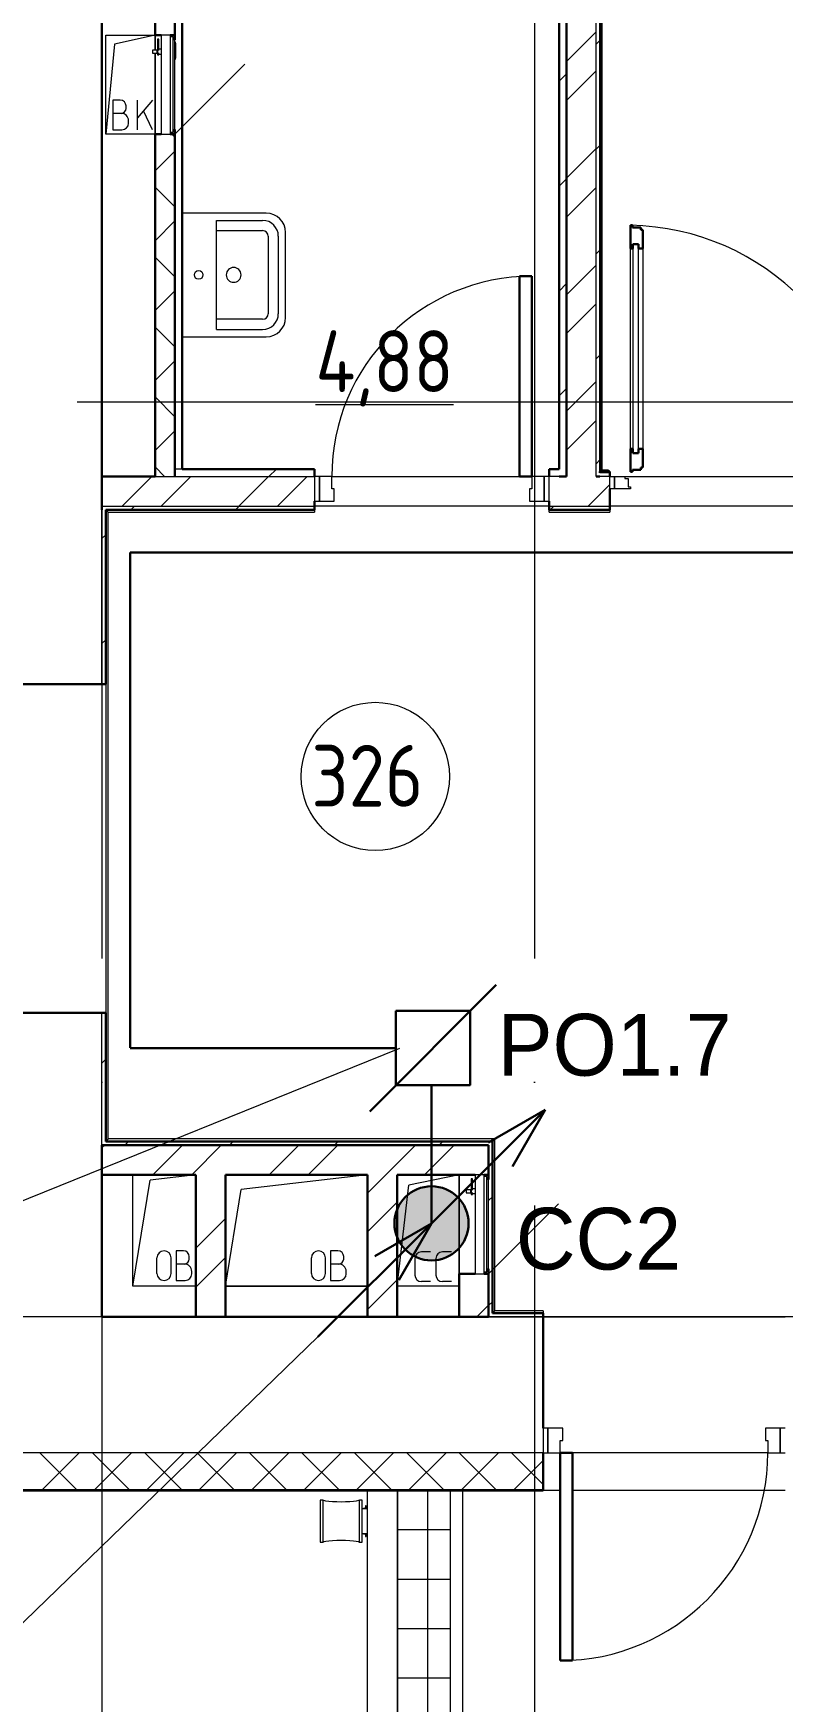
# Model space of a CAD drawing. Header units: millimetres. Extents: x -87434 to 499450, y -468665 to 122144.
# Drawn here: x 274618 to 277651, y 12578 to 19327 of the extents above; entities that cross this region are included whole.
import ezdxf

# ---------------------------------------------------------------- set-up
doc = ezdxf.new("R2010")
doc.units = ezdxf.units.MM
doc.linetypes.add('ADSK_Линия сетки', pattern=[25, 20, -2.5, 0, -2.5])
doc.linetypes.add('ADSK_Невидимые', pattern=[5, 3, -2])
for name, color, linetype, lineweight in [('Provodka', 151, 'Continuous', 30), ('Двери', 252, 'Continuous', 9), ('Крыша', 7, 'Continuous', 9), ('Крыша штриховка', 7, 'Continuous', 9), ('Линии', 252, 'Continuous', 9), ('лс', 5, 'Continuous', 30), ('Марки помещений', 252, 'Continuous', 20), ('Обобщенные модели', 252, 'Continuous', 18), ('Оборудование', 8, 'Continuous', 18), ('Ограждение', 252, 'Continuous', 9), ('Оси', 252, 'Continuous', 9), ('Перекрытие', 252, 'Continuous', 18), ('Стены внутренние', 7, 'Continuous', 18), ('Стены наружные', 7, 'Continuous', 18), ('Стены штриховка', 252, 'Continuous', 9), ('СУ Часофикация', 205, 'Continuous', 30)]:
    doc.layers.add(name, color=color, linetype=linetype, lineweight=lineweight)
doc.layers.add('Двери открывание', color=7, linetype='Continuous', lineweight=9, true_color=0xc0c0c0)
doc.layers.add('Радиофикация', color=7, linetype='Continuous')
doc.styles.add('GOST Common_2', font='', dxfattribs={"width": 0.9, "height": 250})
doc.styles.add('Mipgost_5', font='', dxfattribs={"height": 250})
doc.styles.get('GOST Common_2').set_extended_font_data('GOST type B')
doc.styles.get('Mipgost_5').set_extended_font_data('Mipgost')

# ---------------------------------------------------------------- blocks, each defined once
blk = doc.blocks.new('*U101')
at = {"layer": 'Provodka'}
h = blk.add_hatch(color=256, dxfattribs=at)
h.paths.add_polyline_path([(150, 0, 0.198912), (106.1, 106.1), (0, 0), (-75, -129.9, 0.57735)])
h.paths.add_polyline_path([(0, 0), (-106.1, -106.1, 0.065543), (-75, -129.9)])
h.paths.add_polyline_path([(0, 0), (-129.9, -75, 0.065543), (-106.1, -106.1)])
h.paths.add_polyline_path([(106.1, 106.1, 0.668179), (-150, 0, 0.131652), (-129.9, -75), (0, 0)])
at = {"layer": 'Provodka', "color": 1}
for p, q in [((0, 0), (459.6, 459.6)), ((459.6, 459.6), (230.4, 327.3)), ((459.6, 459.6), (327.3, 230.4)), ((-459.6, -459.6), (0, 0)), ((0, 0), (-229.3, -132.4)), ((0, 0), (-132.4, -229.3))]:
    blk.add_line(p, q, dxfattribs=at)
at = {"layer": 'Provodka'}
blk.add_circle((0, 0), 150, dxfattribs=at)
blk = doc.blocks.new('A$C30ea8cb2')
at = {"layer": 'лс', "color": 30}
for points in [[(-106.1, -406.1), (406.1, 106.1)], [(0, 0), (0, -300), (300, -300), (300, 0), (0, 0)]]:
    blk.add_lwpolyline(points, dxfattribs=at)
blk = doc.blocks.new('3 этаж')
at = {"color": 251, "lineweight": 18, "true_color": 0x636466}
for p, q in [((274910.8, 18921.6), (274910.8, 19321.6)), ((274910.8, 19321.6), (275110.8, 19321.6)), ((275110.8, 19321.6), (274947, 19284.7)), ((275110.8, 19321.6), (275110.8, 19261.2)), ((274947, 19284.7), (274910.8, 18921.6)), ((275110.8, 19248.9), (275110.8, 18921.6)), ((274969.9, 19058.8), (274939.9, 19058.8)), ((274939.9, 19058.8), (274939.9, 18938.8)), ((274993.3, 19025.4), (274993.3, 19035.4)), ((275099.9, 19058.8), (275039.9, 18987.3)), ((275039.9, 18938.8), (275039.9, 19058.8)), ((274973.3, 19005.4), (274939.9, 19005.4)), ((275003.3, 18965.4), (275003.3, 18975.4)), ((275099.9, 18938.8), (275064, 19015.9)), ((275110.8, 18921.6), (274910.8, 18921.6)), ((274939.9, 18938.8), (274976.6, 18938.8)), ((276090.8, 14261.6), (276137.5, 14669.8)), ((276340.8, 14711.6), (276137.5, 14669.8)), ((276340.8, 14711.6), (276340.8, 14311.6)), ((276225, 14399.7), (276188.4, 14399.7)), ((276310, 14399.7), (276273.4, 14399.7)), ((276162.3, 14373.6), (276162.3, 14305.8)), ((276247.3, 14373.6), (276247.3, 14305.8)), ((276340.8, 14261.6), (276090.8, 14261.6)), ((276225, 14279.7), (276188.4, 14279.7)), ((276310, 14279.7), (276273.4, 14279.7))]:
    blk.add_line(p, q, dxfattribs=at)
for centre, radius, start, end in [((274969.9, 19035.4), 23.3, 0, 90), ((274973.3, 19025.4), 20, 270, 0), ((274973.3, 18975.4), 30, 0, 90), ((274976.6, 18965.4), 26.7, 270, 0), ((276188.4, 14373.6), 26.1, 90, 180), ((276273.4, 14373.6), 26.1, 90, 180), ((276188.4, 14305.8), 26.1, 180, 270), ((276273.4, 14305.8), 26.1, 180, 270)]:
    blk.add_arc(centre, radius, start, end, dxfattribs=at)
at = {"layer": 'Двери', "color": 251, "lineweight": 30, "true_color": 0x636466}
for p, q in [((277034.8, 18552.6), (277042.8, 18552.6)), ((277034.8, 18458.6), (277034.8, 18552.6)), ((277042.8, 18552.6), (277042.8, 18543.6)), ((277042.8, 18543.6), (277076.8, 18543.6)), ((277076.8, 18543.6), (277076.8, 18534.6)), ((277076.8, 18534.6), (277084.8, 18534.6)), ((277084.8, 18534.6), (277084.8, 18458.6)), ((277043.8, 18458.6), (277034.8, 18458.6)), ((277043.8, 18476.6), (277043.8, 18458.6)), ((277067.8, 18476.6), (277043.8, 18476.6)), ((277067.8, 18458.6), (277067.8, 18476.6)), ((277084.8, 18458.6), (277067.8, 18458.6)), ((276635.8, 18346.6), (276585.8, 18346.6)), ((276585.8, 18346.6), (276585.8, 17536.6)), ((276635.8, 17536.6), (276635.8, 18346.6)), ((277034.8, 17554.6), (277034.8, 17648.6)), ((277043.8, 17648.6), (277034.8, 17648.6)), ((277043.8, 17630.6), (277043.8, 17648.6)), ((277067.8, 17630.6), (277043.8, 17630.6)), ((277067.8, 17648.6), (277067.8, 17630.6)), ((277084.8, 17648.6), (277067.8, 17648.6)), ((277084.8, 17648.6), (277084.8, 17572.6)), ((277042.8, 17554.6), (277034.8, 17554.6)), ((277042.8, 17563.6), (277042.8, 17554.6)), ((277076.8, 17563.6), (277042.8, 17563.6)), ((277076.8, 17572.6), (277076.8, 17563.6)), ((277084.8, 17572.6), (277076.8, 17572.6)), ((276585.8, 17536.6), (276635.8, 17536.6)), ((276800.8, 13586.6), (276750.8, 13586.6)), ((276750.8, 13586.6), (276750.8, 12746.6)), ((276800.8, 12746.6), (276800.8, 13586.6)), ((276750.8, 12746.6), (276800.8, 12746.6))]:
    blk.add_line(p, q, dxfattribs=at)
at = {"layer": 'Двери', "color": 251, "true_color": 0x636466}
for p, q in [((277034.8, 17648.6), (277034.8, 18458.6)), ((277043.8, 18476.6), (277043.8, 17630.6)), ((277067.8, 18476.6), (277043.8, 18476.6)), ((277067.8, 17630.6), (277067.8, 18476.6)), ((277084.8, 18458.6), (277084.8, 17648.6)), ((277043.8, 17630.6), (277067.8, 17630.6)), ((275775.8, 17536.6), (275755.8, 17536.6)), ((275755.8, 17536.6), (275755.8, 17436.6)), ((275825.8, 17536.6), (275775.8, 17536.6)), ((275775.8, 17536.6), (275775.8, 17436.6)), ((275775.8, 17436.6), (275775.8, 17536.6)), ((275825.8, 17486.6), (275825.8, 17536.6)), ((275835.8, 17486.6), (275825.8, 17486.6)), ((275835.8, 17436.6), (275835.8, 17486.6)), ((276635.8, 17486.6), (276625.8, 17486.6)), ((276625.8, 17486.6), (276625.8, 17436.6)), ((276685.8, 17536.6), (276635.8, 17536.6)), ((276635.8, 17536.6), (276635.8, 17486.6)), ((276685.8, 17436.6), (276685.8, 17536.6)), ((276705.8, 17536.6), (276685.8, 17536.6)), ((276685.8, 17536.6), (276685.8, 17436.6)), ((276705.8, 17436.6), (276705.8, 17536.6)), ((276950.8, 17536.6), (276970.8, 17536.6)), ((276950.8, 17486.6), (276950.8, 17536.6)), ((276970.8, 17486.6), (276950.8, 17486.6)), ((276970.8, 17536.6), (276970.8, 17486.6)), ((276970.8, 17536.6), (277011.8, 17536.6)), ((276970.8, 17486.6), (276970.8, 17536.6)), ((277034.8, 17486.6), (276970.8, 17486.6)), ((277011.8, 17536.6), (277011.8, 17528.6)), ((277011.8, 17528.6), (277025.8, 17528.6)), ((277025.8, 17528.6), (277025.8, 17494.6)), ((277025.8, 17494.6), (277034.8, 17494.6)), ((277034.8, 17494.6), (277034.8, 17486.6)), ((275755.8, 17436.6), (275775.8, 17436.6)), ((275775.8, 17436.6), (275835.8, 17436.6)), ((276625.8, 17436.6), (276685.8, 17436.6)), ((276685.8, 17436.6), (276705.8, 17436.6)), ((276700.8, 13686.6), (276680.8, 13686.6)), ((276680.8, 13686.6), (276680.8, 13586.6)), ((276700.8, 13686.6), (276700.8, 13586.6)), ((276760.8, 13686.6), (276700.8, 13686.6)), ((276700.8, 13586.6), (276700.8, 13686.6)), ((276750.8, 13586.6), (276750.8, 13636.6)), ((276750.8, 13636.6), (276760.8, 13636.6)), ((276760.8, 13636.6), (276760.8, 13686.6)), ((277640.8, 13686.6), (277580.8, 13686.6)), ((277580.8, 13686.6), (277580.8, 13636.6)), ((277580.8, 13636.6), (277590.8, 13636.6)), ((277590.8, 13636.6), (277590.8, 13586.6)), ((277640.8, 13586.6), (277640.8, 13686.6)), ((277640.8, 13686.6), (277640.8, 13586.6)), ((277660.8, 13686.6), (277640.8, 13686.6)), ((276680.8, 13586.6), (276700.8, 13586.6)), ((276700.8, 13586.6), (276750.8, 13586.6)), ((277590.8, 13586.6), (277640.8, 13586.6)), ((277640.8, 13586.6), (277660.8, 13586.6))]:
    blk.add_line(p, q, dxfattribs=at)
for centre, radius, start, end in [((276635.8, 17536.6), 810, 90, 180), ((276750.8, 13586.6), 840, 270, 0)]:
    blk.add_arc(centre, radius, start, end, dxfattribs=at)
at = {"layer": 'Двери открывание', "color": 251, "true_color": 0x636466}
blk.add_arc((277016.8, 17554.6), 998, 0, 88.96655, dxfattribs=at)
at = {"layer": 'Крыша', "color": 251, "true_color": 0x636466}
for p, q in [((275968.8, 13434.6), (275968.8, 6351.2)), ((275970.8, 6351.2), (275970.8, 13434.6)), ((276091.8, 6351.2), (276091.8, 13434.6)), ((276093.8, 6351.2), (276093.8, 13434.6))]:
    blk.add_line(p, q, dxfattribs=at)
at = {"layer": 'Крыша штриховка', "color": 251, "linetype": 'Continuous', "true_color": 0x636466}
for p, q in [((276213.9, 13434.6), (276213.9, 6306.2)), ((276093.8, 13276.3), (276305.8, 13276.3)), ((276093.8, 13076.3), (276305.8, 13076.3)), ((276093.8, 12876.3), (276305.8, 12876.3)), ((276093.8, 12676.3), (276305.8, 12676.3))]:
    blk.add_line(p, q, dxfattribs=at)
at = {"layer": 'Линии', "color": 251, "lineweight": 18, "ltscale": 200, "true_color": 0x636466}
for p, q in [((275020.8, 14261.6), (275020.8, 14711.6)), ((275020.8, 14261.6), (275090.3, 14689.8)), ((275275.8, 14711.6), (275090.3, 14689.8)), ((275395.8, 14261.6), (275459.1, 14651.6)), ((275970.8, 14711.6), (275459.1, 14651.6)), ((275118.2, 14312.8), (275118.2, 14375.4)), ((275175.6, 14312.8), (275175.6, 14375.4)), ((275225.8, 14404.1), (275195.8, 14404.1)), ((275195.8, 14404.1), (275195.8, 14284.1)), ((275249.1, 14370.7), (275249.1, 14380.7)), ((275743.3, 14312.8), (275743.3, 14375.4)), ((275800.6, 14312.8), (275800.6, 14375.4)), ((275850.8, 14404.1), (275820.8, 14404.1)), ((275820.8, 14404.1), (275820.8, 14284.1)), ((275874.1, 14370.7), (275874.1, 14380.7)), ((275229.1, 14350.7), (275195.8, 14350.7)), ((275259.1, 14310.7), (275259.1, 14320.7)), ((275854.1, 14350.7), (275820.8, 14350.7)), ((275884.1, 14310.7), (275884.1, 14320.7)), ((275275.8, 14261.6), (275020.8, 14261.6)), ((275195.8, 14284.1), (275232.4, 14284.1)), ((275970.8, 14261.6), (275395.8, 14261.6)), ((275820.8, 14284.1), (275857.5, 14284.1))]:
    blk.add_line(p, q, dxfattribs=at)
at = {"layer": 'Линии', "color": 251, "lineweight": 18, "true_color": 0x636466}
for centre, radius, start, end in [((275146.9, 14375.4), 28.7, 0, 180), ((275225.8, 14380.7), 23.3, 0, 90), ((275771.9, 14375.4), 28.7, 0, 180), ((275850.8, 14380.7), 23.3, 0, 90), ((275146.9, 14312.8), 28.7, 180, 0), ((275229.1, 14370.7), 20, 270, 0), ((275229.1, 14320.7), 30, 0, 90), ((275232.4, 14310.7), 26.7, 270, 0), ((275771.9, 14312.8), 28.7, 180, 0), ((275854.1, 14370.7), 20, 270, 0), ((275854.1, 14320.7), 30, 0, 90), ((275857.5, 14310.7), 26.7, 270, 0)]:
    blk.add_arc(centre, radius, start, end, dxfattribs=at)
at = {"layer": 'Марки помещений', "color": 251, "true_color": 0x636466}
blk.add_circle((276002, 16322.9), 300, dxfattribs=at)
at = {"layer": 'Обобщенные модели', "color": 251, "true_color": 0x636466}
for p, q in [((275560.8, 18601.6), (275220.8, 18601.6)), ((275358.8, 18572.1), (275545.9, 18572.1)), ((275358.8, 18131), (275358.8, 18572.1)), ((275358.8, 18530.8), (275545.9, 18530.8)), ((275568.2, 18508.6), (275568.2, 18194.5)), ((275609.5, 18508.6), (275609.5, 18194.5)), ((275638.8, 18351.7), (275638.8, 18523.6)), ((275638.8, 18179.5), (275638.8, 18351.7)), ((275545.9, 18172.3), (275358.8, 18172.3)), ((275220.8, 18101.5), (275560.8, 18101.5)), ((275358.8, 18131), (275545.9, 18131)), ((275789.4, 13395.6), (275778.8, 13395.6)), ((275778.8, 13395.6), (275778.8, 13225.6)), ((275789.4, 13395.6), (275789.4, 13225.6)), ((275793.9, 13393.5), (275789.4, 13395.6)), ((275802.4, 13391.6), (275793.9, 13393.5)), ((275814.4, 13390), (275802.4, 13391.6)), ((275829.2, 13388.8), (275814.4, 13390)), ((275846, 13388), (275829.2, 13388.8)), ((275863.8, 13387.8), (275846, 13388)), ((275881.6, 13388), (275863.8, 13387.8)), ((275898.3, 13388.8), (275881.6, 13388)), ((275913.2, 13390), (275898.3, 13388.8)), ((275925.1, 13391.6), (275913.2, 13390)), ((275933.6, 13393.5), (275925.1, 13391.6)), ((275938.1, 13395.6), (275933.6, 13393.5)), ((275938.1, 13225.6), (275938.1, 13395.6)), ((275948.8, 13395.6), (275938.1, 13395.6)), ((275948.8, 13225.6), (275948.8, 13395.6)), ((275964.8, 13372.6), (275962.8, 13372.6)), ((275962.8, 13372.6), (275962.8, 13362.6)), ((275962.8, 13360.6), (275962.8, 13362.6)), ((275964.8, 13362.6), (275964.8, 13372.6)), ((275964.8, 13362.6), (275964.8, 13360.6)), ((275948.8, 13360.6), (275950.2, 13360.6)), ((275968.8, 13360.6), (275948.8, 13360.6)), ((275968.8, 13360.6), (275950.2, 13360.6)), ((275789.4, 13225.6), (275793.9, 13227.6)), ((275793.9, 13227.6), (275802.4, 13229.5)), ((275802.4, 13229.5), (275814.4, 13231.1)), ((275814.4, 13231.1), (275829.2, 13232.3)), ((275829.2, 13232.3), (275846, 13233.1)), ((275846, 13233.1), (275863.8, 13233.4)), ((275863.8, 13233.4), (275881.6, 13233.1)), ((275881.6, 13233.1), (275898.3, 13232.3)), ((275898.3, 13232.3), (275913.2, 13231.1)), ((275913.2, 13231.1), (275925.1, 13229.5)), ((275925.1, 13229.5), (275933.6, 13227.6)), ((275933.6, 13227.6), (275938.1, 13225.6)), ((275950.2, 13260.6), (275948.8, 13260.6)), ((275948.8, 13260.6), (275968.8, 13260.6)), ((275950.2, 13260.6), (275968.8, 13260.6)), ((275962.8, 13258.6), (275962.8, 13260.6)), ((275962.8, 13258.6), (275962.8, 13248.6)), ((275962.8, 13248.6), (275964.8, 13248.6)), ((275964.8, 13260.6), (275964.8, 13258.6)), ((275964.8, 13248.6), (275964.8, 13258.6)), ((275778.8, 13225.6), (275789.4, 13225.6)), ((275938.1, 13225.6), (275948.8, 13225.6))]:
    blk.add_line(p, q, dxfattribs=at)
at = {"layer": 'Обобщенные модели', "color": 251, "true_color": 0x636466, "extrusion": (0, 0, -1)}
for p, q in [((275951.9, 13360.6), (275949.7, 13360.6)), ((275953.9, 13360.6), (275951.9, 13360.6)), ((275955.8, 13360.6), (275953.9, 13360.6)), ((275957.4, 13360.6), (275955.8, 13360.6)), ((275958.9, 13360.6), (275957.4, 13360.6)), ((275960.2, 13360.6), (275958.9, 13360.6)), ((275961.3, 13360.6), (275960.2, 13360.6)), ((275962.2, 13360.6), (275961.3, 13360.6)), ((275962.9, 13360.6), (275962.2, 13360.6)), ((275963.4, 13360.6), (275962.9, 13360.6)), ((275963.7, 13360.6), (275963.4, 13360.6)), ((275948.8, 13260.6), (275951, 13260.6)), ((275951, 13260.6), (275953.1, 13260.6)), ((275953.1, 13260.6), (275955, 13260.6)), ((275955, 13260.6), (275956.8, 13260.6)), ((275956.8, 13260.6), (275958.3, 13260.6)), ((275958.3, 13260.6), (275959.7, 13260.6)), ((275959.7, 13260.6), (275960.9, 13260.6)), ((275960.9, 13260.6), (275961.8, 13260.6)), ((275961.8, 13260.6), (275962.6, 13260.6)), ((275962.6, 13260.6), (275963.2, 13260.6)), ((275963.2, 13260.6), (275963.6, 13260.6)), ((275963.6, 13260.6), (275963.8, 13260.6))]:
    blk.add_line(p, q, dxfattribs=at)
at = {"layer": 'Обобщенные модели', "color": 251, "true_color": 0x636466}
blk.add_circle((275287.1, 18351.6), 17.5, dxfattribs=at)
for centre, radius, start, end in [((275545.9, 18508.6), 63.6, 0, 90), ((275560.8, 18523.6), 78, 0, 90), ((275545.9, 18508.6), 22.3, 0, 90), ((275428.9, 18352), 30, 90, 270), ((275428.9, 18352), 30, 270, 90), ((275545.9, 18194.5), 63.6, 270, 0), ((275545.9, 18194.5), 22.3, 270, 0), ((275560.8, 18179.5), 78, 270, 0), ((275963.8, 13310.6), 52, 84.42735, 105), ((275963.8, 13310.6), 52, 255, 275.57265)]:
    blk.add_arc(centre, radius, start, end, dxfattribs=at)
at = {"layer": 'Оборудование', "color": 251, "true_color": 0x636466}
for p, q in [((275120.4, 19305.7), (275120.4, 19259.9)), ((275125.4, 19305.7), (275120.4, 19305.7)), ((275125.4, 19259.9), (275125.4, 19305.7)), ((275172.2, 19321.6), (275135.8, 19321.6)), ((275135.8, 19321.6), (275135.8, 18921.6)), ((275173.1, 18922.5), (275173.1, 19320.6)), ((275182.8, 19314.6), (275173.1, 19314.6)), ((275183.8, 18929.5), (275183.8, 19313.6)), ((275190.8, 19302.6), (275185.3, 19302.6)), ((275190.8, 18940.6), (275190.8, 19302.6)), ((275117.9, 19261.2), (275100.4, 19261.2)), ((275100.4, 19261.2), (275100.4, 19248.9)), ((275100.4, 19248.9), (275117.9, 19248.9)), ((275119.9, 19263.1), (275117.9, 19261.2)), ((275117.9, 19261.2), (275117.9, 19248.9)), ((275117.9, 19248.9), (275119.9, 19247)), ((275135.8, 19264.7), (275119.9, 19264.7)), ((275119.9, 19264.7), (275119.9, 19245.4)), ((275119.9, 19245.4), (275135.8, 19245.4)), ((275120.4, 19250.2), (275120.4, 19242)), ((275120.4, 19242), (275125.4, 19242)), ((275125.4, 19242), (275125.4, 19250.2)), ((275192.8, 19293.6), (275190.8, 19293.6)), ((275192.8, 19289.6), (275192.8, 19293.6)), ((275192.8, 19289.6), (275192.8, 19229.1)), ((275190.8, 19225.1), (275192.8, 19225.1)), ((275190.8, 18921.6), (275473.6, 19204.4)), ((275192.8, 19225.1), (275192.8, 19229.1)), ((275135.8, 18921.6), (275172.2, 18921.6)), ((275173.1, 18928.6), (275182.8, 18928.6)), ((275185.3, 18940.6), (275190.8, 18940.6)), ((276387.9, 14651.2), (276370.4, 14651.2)), ((276370.4, 14651.2), (276370.4, 14638.9)), ((276389.9, 14653.1), (276387.9, 14651.2)), ((276387.9, 14651.2), (276387.9, 14638.9)), ((276405.8, 14654.7), (276389.9, 14654.7)), ((276389.9, 14654.7), (276389.9, 14635.4)), ((276390.4, 14695.7), (276390.4, 14649.9)), ((276395.4, 14695.7), (276390.4, 14695.7)), ((276395.4, 14649.9), (276395.4, 14695.7)), ((276442.2, 14711.6), (276405.8, 14711.6)), ((276405.8, 14711.6), (276405.8, 14311.6)), ((276443.1, 14312.5), (276443.1, 14710.6)), ((276452.8, 14704.6), (276443.1, 14704.6)), ((276453.8, 14319.5), (276453.8, 14703.6)), ((276460.8, 14692.6), (276455.3, 14692.6)), ((276460.8, 14330.6), (276460.8, 14692.6)), ((276370.4, 14638.9), (276387.9, 14638.9)), ((276387.9, 14638.9), (276389.9, 14637)), ((276389.9, 14635.4), (276405.8, 14635.4)), ((276390.4, 14640.2), (276390.4, 14632)), ((276390.4, 14632), (276395.4, 14632)), ((276395.4, 14632), (276395.4, 14640.2)), ((276460.8, 14311.6), (276743.6, 14594.4)), ((276405.8, 14311.6), (276442.2, 14311.6)), ((276443.1, 14318.6), (276452.8, 14318.6)), ((276455.3, 14330.6), (276460.8, 14330.6))]:
    blk.add_line(p, q, dxfattribs=at)
for points, knots in [([(275173.1, 19320.6), (275173.1, 19320.7), (275173.1, 19320.8), (275173, 19321), (275172.9, 19321.1), (275172.8, 19321.3), (275172.6, 19321.4), (275172.4, 19321.5), (275172.2, 19321.6), (275172.2, 19321.6)], [0, 0, 0, 0, 0.166667, 0.25, 0.333333, 0.5, 0.666667, 0.833333, 1, 1, 1, 1]), ([(275183.8, 19313.6), (275183.8, 19313.7), (275183.8, 19313.8), (275183.7, 19314), (275183.7, 19314.1), (275183.6, 19314.2), (275183.5, 19314.3), (275183.3, 19314.4), (275183.1, 19314.5), (275182.9, 19314.6), (275182.8, 19314.6)], [0, 0, 0, 0, 0.166667, 0.25, 0.333333, 0.416667, 0.541667, 0.666667, 0.833333, 1, 1, 1, 1]), ([(275185.3, 19302.6), (275185.2, 19302.6), (275185, 19302.6), (275184.7, 19302.7), (275184.5, 19302.8), (275184.4, 19302.9), (275184.2, 19303), (275184.1, 19303.2), (275184, 19303.3), (275183.9, 19303.5), (275183.8, 19303.8), (275183.8, 19304), (275183.8, 19304.1)], [0, 0, 0, 0, 0.166667, 0.25, 0.333333, 0.416667, 0.5, 0.583333, 0.666667, 0.75, 0.833333, 1, 1, 1, 1]), ([(275172.2, 18921.6), (275172.2, 18921.6), (275172.4, 18921.6), (275172.6, 18921.7), (275172.8, 18921.8), (275172.9, 18922), (275173, 18922.1), (275173.1, 18922.3), (275173.1, 18922.4), (275173.1, 18922.5)], [-1, -1, -1, -1, -0.833333, -0.666667, -0.5, -0.333333, -0.25, -0.166667, 0, 0, 0, 0]), ([(275182.8, 18928.6), (275182.9, 18928.6), (275183.1, 18928.6), (275183.3, 18928.7), (275183.5, 18928.8), (275183.6, 18928.9), (275183.7, 18929), (275183.7, 18929.1), (275183.8, 18929.3), (275183.8, 18929.4), (275183.8, 18929.5)], [-1, -1, -1, -1, -0.833333, -0.666667, -0.541667, -0.416667, -0.333333, -0.25, -0.166667, 0, 0, 0, 0]), ([(275183.8, 18939), (275183.8, 18939.2), (275183.8, 18939.4), (275183.9, 18939.6), (275184, 18939.8), (275184.1, 18940), (275184.2, 18940.1), (275184.4, 18940.2), (275184.5, 18940.4), (275184.7, 18940.4), (275185, 18940.5), (275185.2, 18940.6), (275185.3, 18940.6)], [-1, -1, -1, -1, -0.833333, -0.75, -0.666667, -0.583333, -0.5, -0.416667, -0.333333, -0.25, -0.166667, 0, 0, 0, 0]), ([(276443.1, 14710.6), (276443.1, 14710.7), (276443.1, 14710.8), (276443, 14711), (276442.9, 14711.1), (276442.8, 14711.3), (276442.6, 14711.4), (276442.4, 14711.5), (276442.2, 14711.6), (276442.2, 14711.6)], [0, 0, 0, 0, 0.166667, 0.25, 0.333333, 0.5, 0.666667, 0.833333, 1, 1, 1, 1]), ([(276453.8, 14703.6), (276453.8, 14703.7), (276453.8, 14703.8), (276453.7, 14704), (276453.7, 14704.1), (276453.6, 14704.2), (276453.5, 14704.3), (276453.3, 14704.4), (276453.1, 14704.5), (276452.9, 14704.6), (276452.8, 14704.6)], [0, 0, 0, 0, 0.166667, 0.25, 0.333333, 0.416667, 0.541667, 0.666667, 0.833333, 1, 1, 1, 1]), ([(276455.3, 14692.6), (276455.2, 14692.6), (276455, 14692.6), (276454.7, 14692.7), (276454.5, 14692.8), (276454.4, 14692.9), (276454.2, 14693), (276454.1, 14693.2), (276454, 14693.3), (276453.9, 14693.5), (276453.8, 14693.8), (276453.8, 14694), (276453.8, 14694.1)], [0, 0, 0, 0, 0.166667, 0.25, 0.333333, 0.416667, 0.5, 0.583333, 0.666667, 0.75, 0.833333, 1, 1, 1, 1]), ([(276442.2, 14311.6), (276442.2, 14311.6), (276442.4, 14311.6), (276442.6, 14311.7), (276442.8, 14311.8), (276442.9, 14312), (276443, 14312.1), (276443.1, 14312.3), (276443.1, 14312.4), (276443.1, 14312.5)], [-1, -1, -1, -1, -0.833333, -0.666667, -0.5, -0.333333, -0.25, -0.166667, 0, 0, 0, 0]), ([(276452.8, 14318.6), (276452.9, 14318.6), (276453.1, 14318.6), (276453.3, 14318.7), (276453.5, 14318.8), (276453.6, 14318.9), (276453.7, 14319), (276453.7, 14319.1), (276453.8, 14319.3), (276453.8, 14319.4), (276453.8, 14319.5)], [-1, -1, -1, -1, -0.833333, -0.666667, -0.541667, -0.416667, -0.333333, -0.25, -0.166667, 0, 0, 0, 0]), ([(276453.8, 14329), (276453.8, 14329.2), (276453.8, 14329.4), (276453.9, 14329.6), (276454, 14329.8), (276454.1, 14330), (276454.2, 14330.1), (276454.4, 14330.2), (276454.5, 14330.4), (276454.7, 14330.4), (276455, 14330.5), (276455.2, 14330.6), (276455.3, 14330.6)], [-1, -1, -1, -1, -0.833333, -0.75, -0.666667, -0.583333, -0.5, -0.416667, -0.333333, -0.25, -0.166667, 0, 0, 0, 0])]:
    blk.add_open_spline(points, degree=3, knots=knots, dxfattribs=at)
at = {"layer": 'Ограждение', "color": 251, "true_color": 0x636466}
for p, q in [((276920.8, 17561.6), (276920.8, 21816.6)), ((276920.8, 17561.6), (276915.8, 17556.6)), ((276945.8, 17561.6), (276920.8, 17561.6)), ((276945.8, 17561.6), (276945.8, 17556.6)), ((274920.8, 17391.6), (274910.8, 17401.6)), ((274920.8, 14856.6), (274920.8, 17391.6)), ((274920.8, 17391.6), (275755.8, 17391.6)), ((275755.8, 17401.6), (275755.8, 17391.6)), ((276705.8, 17391.6), (276705.8, 17401.6)), ((276705.8, 17391.6), (276950.8, 17391.6)), ((276950.8, 17401.6), (276950.8, 17391.6)), ((274920.8, 14856.6), (274910.8, 14846.6)), ((276485.8, 14856.6), (274920.8, 14856.6)), ((276485.8, 14856.6), (276475.8, 14846.6)), ((276485.8, 14161.6), (276485.8, 14856.6)), ((276475.8, 14151.6), (276485.8, 14161.6)), ((276680.8, 14161.6), (276485.8, 14161.6)), ((276680.8, 14161.6), (276680.8, 14151.6)), ((276305.8, 12209.6), (276305.8, 13434.6)), ((276355.8, 12259.6), (276355.8, 13434.6))]:
    blk.add_line(p, q, dxfattribs=at)
at = {"layer": 'Оси', "color": 251, "linetype": 'ADSK_Линия сетки', "ltscale": 200, "true_color": 0x636466}
for p, q in [((274895.8, 34587.2), (274895.8, -31389.6)), ((276645.8, 34587.2), (276645.8, -31389.6)), ((308795.8, 17836.6), (237073.5, 17836.6)), ((283153.2, 14136.6), (237073.5, 14136.6))]:
    blk.add_line(p, q, dxfattribs=at)
at = {"layer": 'Перекрытие', "color": 251, "true_color": 0x636466}
for p, q in [((275020.8, 14261.6), (275020.8, 14711.6)), ((275275.8, 14261.6), (275020.8, 14261.6)), ((275395.8, 14261.6), (275970.8, 14261.6)), ((276340.8, 14261.6), (276090.8, 14261.6))]:
    blk.add_line(p, q, dxfattribs=at)
at = {"layer": 'Стены внутренние', "color": 251, "lineweight": 30, "true_color": 0x636466}
for p, q in [((274895.8, 23256.6), (274895.8, 17536.6)), ((274895.8, 16696.6), (274193.8, 16696.6)), ((274895.8, 15366.6), (274193.8, 15366.6)), ((274895.8, 14711.6), (274895.8, 14136.6)), ((275275.8, 14136.6), (274895.8, 14136.6)), ((275970.8, 14136.6), (275395.8, 14136.6)), ((276340.8, 14136.6), (276090.8, 14136.6)), ((276680.8, 13686.6), (276680.8, 14136.6)), ((276680.8, 13434.6), (276680.8, 13586.6)), ((274193.8, 13434.6), (276680.8, 13434.6))]:
    blk.add_line(p, q, dxfattribs=at)
at = {"layer": 'Стены внутренние', "color": 251, "true_color": 0x636466}
for p, q in [((274895.8, 16696.6), (274895.8, 17401.6)), ((274895.8, 14831.6), (274895.8, 15366.6)), ((276680.8, 14136.6), (277660.8, 14136.6)), ((276680.8, 13586.6), (274345.8, 13586.6)), ((277590.8, 13586.6), (276800.8, 13586.6)), ((276750.8, 13434.6), (276680.8, 13434.6)), ((277660.8, 13434.6), (276800.8, 13434.6))]:
    blk.add_line(p, q, dxfattribs=at)
at = {"layer": 'Стены внутренние', "color": 251, "linetype": 'Continuous', "lineweight": 9, "true_color": 0x636466}
for p, q in [((274794.6, 13436.6), (274644.6, 13586.6)), ((274653.4, 13436.6), (274803.4, 13586.6)), ((275006.8, 13436.6), (274856.8, 13586.6)), ((274865.6, 13436.6), (275015.6, 13586.6)), ((275218.9, 13436.6), (275068.9, 13586.6)), ((275077.7, 13436.6), (275227.7, 13586.6)), ((275431, 13436.6), (275281, 13586.6)), ((275289.8, 13436.6), (275439.8, 13586.6)), ((275643.2, 13436.6), (275493.2, 13586.6)), ((275502, 13436.6), (275652, 13586.6)), ((275855.3, 13436.6), (275705.3, 13586.6)), ((275714.1, 13436.6), (275864.1, 13586.6)), ((276067.4, 13436.6), (275917.4, 13586.6)), ((275926.2, 13436.6), (276076.2, 13586.6)), ((276279.6, 13436.6), (276129.6, 13586.6)), ((276138.4, 13436.6), (276288.4, 13586.6)), ((276491.7, 13436.6), (276341.7, 13586.6)), ((276350.5, 13436.6), (276500.5, 13586.6)), ((276678.8, 13461.6), (276553.8, 13586.6)), ((276562.6, 13436.6), (276678.8, 13552.7)), ((274738.9, 13434.6), (274737.8, 13436.6)), ((274950.1, 13436.6), (274948.9, 13434.6)), ((275794.8, 13434.6), (275793.6, 13436.6)), ((276146.7, 13434.6), (276145.6, 13436.6)), ((276357.9, 13436.6), (276356.7, 13434.6)), ((276678.8, 13449.1), (276680.8, 13449.1))]:
    blk.add_line(p, q, dxfattribs=at)
at = {"layer": 'Стены наружные', "color": 251, "lineweight": 30, "true_color": 0x636466}
for p, q in [((276915.8, 17556.6), (276915.8, 21816.6)), ((275110.8, 19321.6), (275110.8, 20876.6)), ((276775.8, 17536.6), (276775.8, 20876.6)), ((276745.8, 17566.6), (276745.8, 20846.6)), ((275190.8, 19302.6), (275190.8, 19966.6)), ((275220.8, 19936.6), (275220.8, 17566.6)), ((275110.8, 19321.6), (275135.8, 19321.6)), ((275172.4, 19321.6), (275190.8, 19321.6)), ((275110.8, 18921.6), (275110.8, 17536.6)), ((275110.8, 18921.6), (275135.8, 18921.6)), ((275172.4, 18921.6), (275190.8, 18921.6)), ((275190.8, 17536.6), (275190.8, 18940.6)), ((275755.8, 17566.6), (275220.8, 17566.6)), ((275755.8, 17566.6), (275755.8, 17536.6)), ((276745.8, 17566.6), (276705.8, 17566.6)), ((276705.8, 17566.6), (276705.8, 17536.6)), ((276910.8, 17551.6), (276910.8, 17556.6)), ((276950.8, 17556.6), (276915.8, 17556.6)), ((276950.8, 17556.6), (276950.8, 17536.6)), ((274895.8, 17536.6), (275110.8, 17536.6)), ((274895.8, 17401.6), (274895.8, 17536.6)), ((276775.8, 17536.6), (276745.8, 17536.6)), ((276910.8, 17536.6), (276895.8, 17536.6)), ((276950.8, 17401.6), (276950.8, 17486.6)), ((275755.8, 17401.6), (275755.8, 17436.6)), ((276705.8, 17401.6), (276705.8, 17436.6)), ((274910.8, 17401.6), (275755.8, 17401.6)), ((274910.8, 17401.6), (274910.8, 16696.6)), ((276705.8, 17401.6), (276950.8, 17401.6)), ((274910.8, 16696.6), (274895.8, 16696.6)), ((274910.8, 15366.6), (274895.8, 15366.6)), ((274910.8, 14846.6), (274910.8, 15366.6)), ((274895.8, 14831.6), (276460.8, 14831.6)), ((274895.8, 14831.6), (274895.8, 14711.6)), ((274910.8, 14846.6), (276475.8, 14846.6)), ((276460.8, 14692.6), (276460.8, 14831.6)), ((276475.8, 14846.6), (276475.8, 14151.6)), ((275275.8, 14711.6), (274895.8, 14711.6)), ((275275.8, 14136.6), (275275.8, 14711.6)), ((275970.8, 14711.6), (275395.8, 14711.6)), ((275395.8, 14711.6), (275395.8, 14136.6)), ((275970.8, 14136.6), (275970.8, 14711.6)), ((276405.8, 14711.6), (276090.8, 14711.6)), ((276090.8, 14711.6), (276090.8, 14136.6)), ((276460.8, 14711.6), (276442.4, 14711.6)), ((276340.8, 14136.6), (276340.8, 14311.6)), ((276340.8, 14311.6), (276405.8, 14311.6)), ((276442.4, 14311.6), (276460.8, 14311.6)), ((276460.8, 14136.6), (276460.8, 14330.6)), ((275275.8, 14136.6), (275395.8, 14136.6)), ((275970.8, 14136.6), (276090.8, 14136.6)), ((276340.8, 14136.6), (276460.8, 14136.6)), ((276680.8, 14151.6), (276475.8, 14151.6)), ((276680.8, 14151.6), (276680.8, 14136.6))]:
    blk.add_line(p, q, dxfattribs=at)
at = {"layer": 'Стены наружные', "color": 251, "true_color": 0x636466}
for p, q in [((275110.8, 19261.2), (275110.8, 19321.6)), ((275110.8, 18921.6), (275110.8, 19248.9)), ((275825.8, 17536.6), (276585.8, 17536.6)), ((277011.8, 17536.6), (278019.8, 17536.6)), ((276705.8, 17416.6), (275755.8, 17416.6)), ((278080.8, 17416.6), (276950.8, 17416.6)), ((274910.8, 16696.6), (274910.8, 15366.6)), ((276340.8, 14311.6), (276340.8, 14711.6)), ((276460.8, 14136.6), (276680.8, 14136.6))]:
    blk.add_line(p, q, dxfattribs=at)
at = {"layer": 'Стены наружные', "color": 251, "linetype": 'Continuous', "lineweight": 9, "true_color": 0x636466}
for p, q in [((276775.8, 19214.5), (276895.8, 19334.5)), ((276910.8, 19300.1), (276915.8, 19305.1)), ((276895.8, 19285.1), (276910.8, 19300.1)), ((276910.8, 19229.4), (276915.8, 19234.4)), ((276775.8, 19057.3), (276895.8, 19177.3)), ((276745.8, 19135.1), (276775.8, 19165.1)), ((276910.8, 19158.7), (276915.8, 19163.7)), ((276910.8, 19088), (276915.8, 19093)), ((276910.8, 19017.3), (276915.8, 19022.3)), ((275190.8, 18909.4), (275178.6, 18921.6)), ((276910.8, 18946.6), (276915.8, 18951.6)), ((275110.8, 18772.9), (275190.8, 18852.9)), ((276775.8, 18743), (276895.8, 18863)), ((276895.8, 18860.9), (276910.8, 18875.9)), ((276910.8, 18875.9), (276915.8, 18880.9)), ((276910.8, 18805.2), (276915.8, 18810.2)), ((275190.8, 18626.6), (275110.8, 18706.6)), ((276745.8, 18710.9), (276775.8, 18740.9)), ((276775.8, 18585.8), (276895.8, 18705.8)), ((276910.8, 18734.5), (276915.8, 18739.5)), ((276910.8, 18663.7), (276915.8, 18668.7)), ((275110.8, 18490.1), (275190.8, 18570.1)), ((276910.8, 18593), (276915.8, 18598)), ((276910.8, 18522.3), (276915.8, 18527.3)), ((275190.8, 18343.7), (275110.8, 18423.7)), ((276895.8, 18436.6), (276910.8, 18451.6)), ((276910.8, 18451.6), (276915.8, 18456.6)), ((276775.8, 18271.5), (276895.8, 18391.5)), ((276910.8, 18380.9), (276915.8, 18385.9)), ((276745.8, 18286.6), (276775.8, 18316.6)), ((276910.8, 18310.2), (276915.8, 18315.2)), ((275110.8, 18207.2), (275190.8, 18287.2)), ((276775.8, 18114.4), (276895.8, 18234.4)), ((276910.8, 18239.5), (276915.8, 18244.5)), ((276910.8, 18168.8), (276915.8, 18173.8)), ((275190.8, 18060.9), (275110.8, 18140.9)), ((276910.8, 18098.1), (276915.8, 18103.1)), ((276895.8, 18012.3), (276910.8, 18027.3)), ((276910.8, 18027.3), (276915.8, 18032.3)), ((275110.8, 17924.4), (275190.8, 18004.4)), ((276910.8, 17956.6), (276915.8, 17961.6)), ((276745.8, 17862.3), (276775.8, 17892.3)), ((276775.8, 17800.1), (276895.8, 17920.1)), ((276910.8, 17885.9), (276915.8, 17890.9)), ((275190.8, 17778), (275110.8, 17858)), ((276910.8, 17815.2), (276915.8, 17820.2)), ((276775.8, 17642.9), (276895.8, 17762.9)), ((276910.8, 17744.5), (276915.8, 17749.5)), ((275110.8, 17641.6), (275190.8, 17721.6)), ((276910.8, 17673.8), (276915.8, 17678.8)), ((275149.4, 17536.6), (275110.8, 17575.2)), ((275571.5, 17536.6), (275601.5, 17566.6)), ((276895.8, 17588.1), (276910.8, 17603.1)), ((276910.8, 17603.1), (276915.8, 17608.1)), ((276930, 17551.6), (276935, 17556.6)), ((274977.9, 17416.6), (275097.9, 17536.6)), ((275135, 17416.6), (275255, 17536.6)), ((275449.3, 17416.6), (275569.3, 17536.6)), ((275606.5, 17416.6), (275726.5, 17536.6)), ((276863.7, 17416.6), (276950.8, 17503.6)), ((275012.2, 17401.6), (275027.2, 17416.6)), ((275436.5, 17401.6), (275451.5, 17416.6)), ((276709.3, 17401.6), (276724.3, 17416.6)), ((274895.8, 17285.1), (274910.8, 17300.1)), ((274895.8, 16860.9), (274910.8, 16875.9)), ((274895.8, 15163.8), (274910.8, 15178.8)), ((274895.8, 14820), (274907.3, 14831.6)), ((274987.8, 14831.6), (275002.8, 14846.6)), ((275101.7, 14711.6), (275221.7, 14831.6)), ((275258.8, 14711.6), (275378.8, 14831.6)), ((275412, 14831.6), (275427, 14846.6)), ((275573.1, 14711.6), (275693.1, 14831.6)), ((275730.3, 14711.6), (275850.3, 14831.6)), ((275836.3, 14831.6), (275851.3, 14846.6)), ((276044.6, 14711.6), (276164.6, 14831.6)), ((276201.7, 14711.6), (276321.7, 14831.6)), ((276260.6, 14831.6), (276275.6, 14846.6)), ((275970.8, 14637.7), (276044.6, 14711.6)), ((275970.8, 14480.6), (276090.8, 14600.6)), ((276460.8, 14607.5), (276475.8, 14622.5)), ((275275.8, 14414.2), (275395.8, 14534.2)), ((275275.8, 14257.1), (275395.8, 14377.1)), ((275970.8, 14166.3), (276090.8, 14286.3)), ((276412.5, 14136.6), (276460.8, 14184.8)), ((276460.8, 14183.2), (276475.8, 14198.2))]:
    blk.add_line(p, q, dxfattribs=at)
at = {"layer": 'Стены штриховка', "color": 251, "true_color": 0x636466}
for p, q in [((276895.8, 17536.6), (276895.8, 21816.6)), ((276910.8, 17556.6), (276910.8, 21816.6)), ((275220.8, 17566.6), (275190.8, 17566.6)), ((276950.8, 17551.6), (276910.8, 17551.6)), ((275110.8, 17536.6), (275755.8, 17536.6)), ((276745.8, 17536.6), (276705.8, 17536.6)), ((276950.8, 17536.6), (276910.8, 17536.6)), ((274895.8, 17416.6), (275755.8, 17416.6)), ((276705.8, 17416.6), (276950.8, 17416.6)), ((276678.8, 13586.6), (276678.8, 13436.6)), ((276678.8, 13436.6), (274193.8, 13436.6))]:
    blk.add_line(p, q, dxfattribs=at)
at = {"layer": 'Марки помещений', "color": 251, "true_color": 0x636466, "style": 'GOST Common_2', "width": 0.9}
for s, p in [('%%U4,88', (275760.1, 17877.6)), ('326', (275743.2, 16200.6))]:
    blk.add_text(s, height=250, dxfattribs=at).set_placement(p)

msp = doc.modelspace()

# ---------------------------------------------------------------- linework, layer by layer
at = {"layer": 'лс', "color": 30}
msp.add_line((276229.51136, 15072.35449), (276229.51136, 14513.21481), dxfattribs=at)
at = {"layer": 'лс', "color": 1, "linetype": 'ADSK_Невидимые', "ltscale": 0.5}
msp.add_lwpolyline([(279064.41556, 17227.0047), (279064.41556, 17227.0047), (275009.38222, 17227.0047), (275009.38222, 15222.35449), (276085.38407, 15222.35449)], dxfattribs=at)
at = {"layer": 'Радиофикация', "color": 7, "lineweight": 9}
msp.add_line((271037.90048, 13176.61493), (276101.58497, 15222.35449), dxfattribs=at)
msp.add_lwpolyline([(275769.89195, 14053.5954), (272825.84643, 11204.18278), (268057.71412, 11204.18278)], dxfattribs=at)

# ---------------------------------------------------------------- block references
for name, p in [('3 этаж', (0, -2)), ('*U101', (276229.51136, 14513.21481))]:
    msp.add_blockref(name, p)
at = {"layer": 'лс', "color": 30}
msp.add_blockref('A$C30ea8cb2', (276085.38407, 15372.35449), dxfattribs=at)

# ---------------------------------------------------------------- texts
at = {"layer": 'СУ Часофикация', "char_height": 250, "attachment_point": 1, "style": 'Mipgost_5'}
for s, insert in [('{\\C0;РО1.7}', (276496.47641, 15360.67292)), ('{\\C0;СС2}', (276571.00984, 14576.18302))]:
    msp.add_mtext_dynamic_manual_height_columns(s, width=1385.0238656, gutter_width=12.5, heights=[0], dxfattribs=dict(at, insert=insert))

doc.saveas('drawing.dxf')
